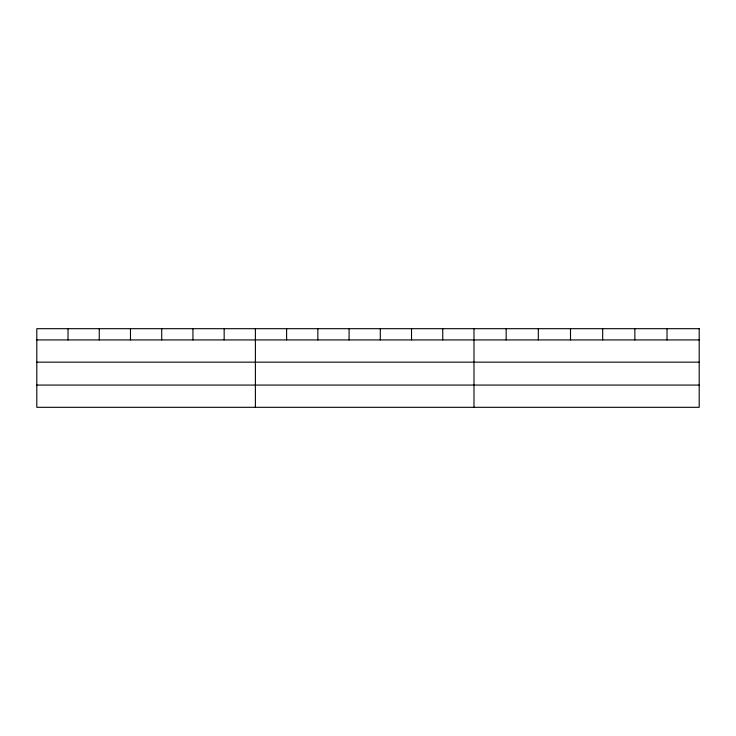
<?xml version="1.0" encoding="UTF-8"?>
<svg xmlns="http://www.w3.org/2000/svg" width="736" height="736" viewBox="0 0 736 736"><rect width="100%" height="100%" fill="white"/><g stroke="black" fill="none" stroke-linecap="round" stroke-linejoin="round"><path stroke-width="1.1" d="M36.8 339.922L699.2 339.922M36.8 362.158L699.2 362.158M36.8 385.075L699.2 385.075M667.028 328.688L667.028 339.922M634.855 328.688L634.855 339.922M602.683 328.688L602.683 339.922M570.501 328.688L570.501 339.922M538.329 328.688L538.329 339.922M506.156 328.688L506.156 339.922M473.984 328.688L473.984 407.312M442.759 328.688L442.759 339.922M411.525 328.688L411.525 339.922M380.3 328.688L380.3 339.922M349.076 328.688L349.076 339.922M317.851 328.688L317.851 339.922M286.617 328.688L286.617 339.922M255.392 328.688L255.392 407.312M224.167 328.688L224.167 339.922M192.933 328.688L192.933 339.922M161.708 328.688L161.708 339.922M130.484 328.688L130.484 339.922M99.259 328.688L99.259 339.922M68.025 328.688L68.025 339.922M699.2 328.688L36.8 328.688L36.8 407.312L699.2 407.312L699.2 328.688"/></g></svg>
